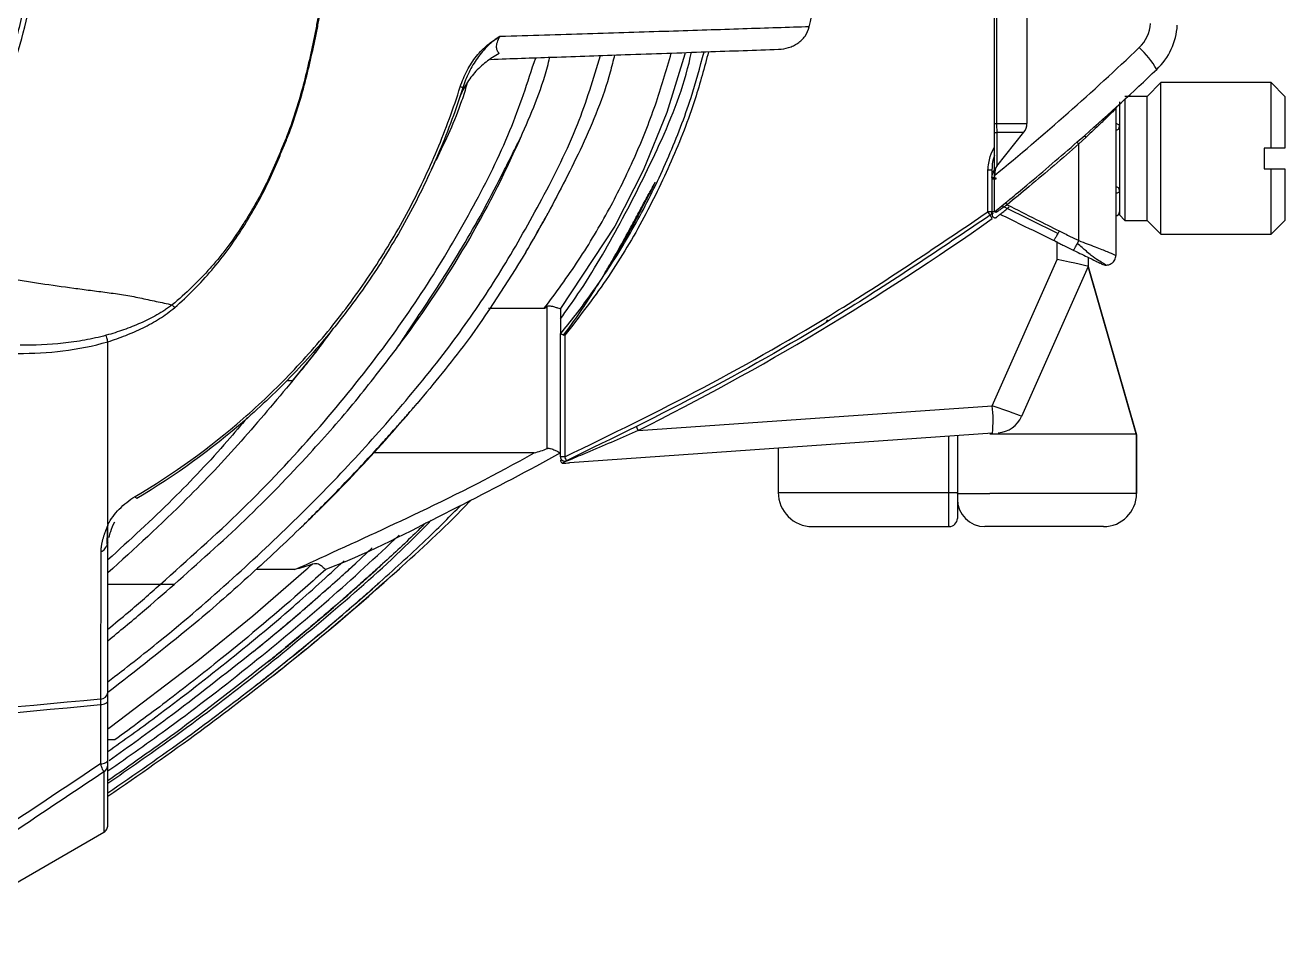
# Model space of a CAD drawing. Extents: x 9.3 to 87.2, y 1.1 to 68.8.
# Drawn here: x 62.47 to 67.041, y 23.251 to 26.535 of the extents above; entities that cross this region are included whole.
import ezdxf

# ---------------------------------------------------------------- set-up
doc = ezdxf.new("R2010")
doc.units = 0
doc.header["$MEASUREMENT"] = 0
doc.layers.add('OBJECT', color=7, linetype='CONTINUOUS')

msp = doc.modelspace()

# ---------------------------------------------------------------- linework, layer by layer
at = {"layer": 'OBJECT'}
for p, q in [((65.9877, 26.1781), (65.9877, 28.0512)), ((65.9952, 28.0512), (65.9952, 26.1781)), ((66.105, 28.0512), (66.105, 26.1781)), ((66.5907, 26.3268), (66.5407, 26.2768)), ((66.9907, 26.3268), (66.5907, 26.3268)), ((66.5907, 26.0518), (66.5907, 26.3268)), ((67.0407, 26.2768), (66.9907, 26.3268)), ((66.9907, 26.0893), (66.9907, 26.3268)), ((66.4407, 26.2568), (66.4407, 25.8468)), ((66.4713, 26.2768), (66.4607, 26.2768)), ((66.4607, 26.2669), (66.4607, 26.0518)), ((66.5407, 26.2768), (66.4713, 26.2768)), ((66.5407, 26.0518), (66.5407, 26.2768)), ((67.0407, 26.2768), (67.0407, 26.0893)), ((66.4277, 26.2323), (66.4277, 25.7001)), ((65.9877, 26.1781), (65.9952, 26.1781)), ((65.9877, 26.1439), (65.9877, 26.1781)), ((65.9877, 25.9861), (65.9877, 26.1439)), ((65.9952, 26.1781), (66.105, 26.1781)), ((65.9953, 26.1466), (65.9953, 26.0242)), ((65.9953, 26.0242), (66.0939, 26.1466)), ((65.9953, 26.1466), (66.0939, 26.1466)), ((66.2878, 26.1118), (66.3148, 26.1355)), ((66.3186, 26.128), (66.2933, 26.1043)), ((66.2933, 25.7538), (66.2933, 26.1043)), ((66.4607, 26.0518), (66.4607, 25.8268)), ((66.5407, 25.8268), (66.5407, 26.0518)), ((66.5907, 25.7768), (66.5907, 26.0518)), ((66.9907, 26.0893), (66.9657, 26.0893)), ((66.9657, 26.0893), (66.9657, 26.0143)), ((63.9442, 26.0118), (63.9555, 26.0348)), ((65.9777, 26.0089), (65.9777, 25.8581)), ((66.9657, 26.0143), (66.9907, 26.0143)), ((66.9907, 25.7768), (66.9907, 26.0143)), ((66.9907, 26.0143), (67.0407, 26.0143)), ((67.0407, 26.0143), (67.0407, 25.8268)), ((65.9917, 25.9772), (65.9777, 25.9772)), ((65.9877, 25.9901), (65.9877, 25.9861)), ((65.9919, 25.9816), (65.9917, 25.9772)), ((66.0138, 25.8799), (66.0278, 25.8914)), ((66.0218, 25.8759), (66.0206, 25.8751)), ((66.2168, 25.7791), (66.0218, 25.8759)), ((65.9886, 25.8581), (65.9777, 25.8581)), ((66.4407, 25.8468), (66.4607, 25.8268)), ((66.4607, 25.8268), (66.5407, 25.8268)), ((66.5407, 25.8268), (66.5907, 25.7768)), ((66.9907, 25.7768), (67.0407, 25.8268)), ((66.5907, 25.7768), (66.9907, 25.7768)), ((66.2151, 25.6854), (66.2151, 25.7477)), ((66.2883, 25.7438), (66.2933, 25.7538)), ((65.979, 25.1551), (66.2151, 25.6854)), ((66.2728, 25.7196), (66.2832, 25.7145)), ((66.3277, 25.6932), (66.3277, 25.6599)), ((66.3277, 25.6599), (66.0855, 25.1159)), ((66.3277, 25.6599), (66.5027, 25.0496)), ((66.5015, 25.0537), (66.3277, 25.6599)), ((66.3277, 25.6599), (66.3277, 25.6599)), ((64.3523, 25.5072), (64.1514, 25.5072)), ((64.3644, 24.9998), (64.3644, 25.5153)), ((64.4127, 25.5072), (64.4127, 25.4162)), ((65.3809, 25.4671), (65.3772, 25.4598)), ((64.4127, 25.4158), (64.4127, 25.4158)), ((62.7706, 25.3688), (62.7707, 25.3872)), ((63.421, 25.2468), (63.4419, 25.2468)), ((63.442, 25.2469), (63.442, 25.2469)), ((64.6944, 25.0653), (65.979, 25.1551)), ((65.9798, 25.0553), (64.4451, 24.948)), ((65.8527, 25.0465), (65.8527, 24.8408)), ((65.9706, 25.0537), (66.5015, 25.0537)), ((66.5027, 25.0496), (66.5027, 24.8368)), ((66.5027, 24.8368), (66.5027, 25.0454)), ((65.2027, 25.001), (65.2027, 24.8408)), ((65.8212, 24.8408), (65.8212, 25.0443)), ((64.3166, 24.9845), (63.7358, 24.9845)), ((64.4127, 24.9588), (64.4127, 24.9588)), ((65.2027, 24.8408), (65.8212, 24.8408)), ((65.8212, 24.8408), (65.8527, 24.8408)), ((65.8527, 24.8368), (65.8527, 24.8408)), ((65.8527, 24.8368), (65.9708, 24.8368)), ((66.5027, 24.8368), (65.9708, 24.8368)), ((65.3267, 24.7168), (65.8227, 24.7168)), ((66.3827, 24.7168), (65.9527, 24.7168)), ((66.3827, 24.7168), (66.3777, 24.7168)), ((63.7295, 24.64), (63.6695, 24.5835)), ((63.4478, 24.5617), (63.3085, 24.5617)), ((62.9602, 24.507), (62.7706, 24.507)), ((63.0104, 24.507), (63.0104, 24.507)), ((63.3036, 24.1382), (63.3095, 24.1428)), ((62.7706, 23.8716), (62.7706, 24.0871)), ((62.7556, 23.8283), (62.7556, 23.6083)), ((62.7706, 23.6343), (62.7706, 23.8535))]:
    msp.add_line(p, q, dxfattribs=at)
at = {"layer": 'OBJECT', "flags": 128}
for points in [[(64.8654, 26.4359), (64.8641, 26.4297), (64.7984, 26.219), (64.7128, 26.0086), (64.6095, 25.8063), (64.4127, 25.5072), (64.4127, 25.5072), (64.4127, 25.5072)], [(66.4407, 26.2451), (66.4404, 26.2479), (66.4403, 26.2483)], [(65.9877, 26.1439), (65.9878, 26.1444), (65.9882, 26.1448), (65.9889, 26.1452), (65.9898, 26.1456), (65.991, 26.146), (65.9923, 26.1462), (65.9938, 26.1465), (65.9953, 26.1466)], [(66.4407, 26.1685), (66.4404, 26.1702), (66.4395, 26.1719), (66.4382, 26.1735), (66.4364, 26.1748), (66.4341, 26.176), (66.4316, 26.1768), (66.4288, 26.1773), (66.4277, 26.1775)], [(64.2627, 26.1168), (64.2629, 26.1167), (64.263, 26.1166), (64.2631, 26.1166), (64.2632, 26.1166), (64.2633, 26.1165), (64.2633, 26.1165), (64.2633, 26.1165), (64.2634, 26.1165)], [(63.9555, 26.0348), (63.9555, 26.0348), (63.9555, 26.0348), (63.9554, 26.0348), (63.9553, 26.0348), (63.9553, 26.0349), (63.9552, 26.0349), (63.955, 26.035), (63.9549, 26.0351)], [(66.4277, 25.9261), (66.4288, 25.9262), (66.4316, 25.9267), (66.4341, 25.9276), (66.4364, 25.9287), (66.4382, 25.9301), (66.4395, 25.9316), (66.4404, 25.9333), (66.4407, 25.9351)], [(63.442, 25.2469), (63.5165, 25.3382), (63.5382, 25.3659)], [(63.834, 25.3866), (63.8343, 25.3864), (63.8345, 25.3862), (63.8347, 25.3861), (63.8349, 25.3859), (63.835, 25.3858), (63.8351, 25.3858), (63.8351, 25.3857), (63.8351, 25.3857)], [(62.7707, 24.7251), (62.7707, 24.7242), (62.7706, 24.7233)], [(62.7706, 23.9835), (62.7784, 23.9891), (63.0973, 24.2308), (63.2961, 24.3933), (63.4904, 24.5616), (63.4904, 24.5617), (63.4904, 24.5617)], [(63.3095, 24.1428), (63.3095, 24.1428), (63.3095, 24.1428), (63.3095, 24.1428), (63.3095, 24.1428), (63.3095, 24.1428), (63.3095, 24.1428), (63.3095, 24.1428), (63.3095, 24.1428)], [(62.7433, 24.0717), (62.7487, 24.0722), (62.7539, 24.0732), (62.7587, 24.0747), (62.7628, 24.0767), (62.7661, 24.0789), (62.7686, 24.0815), (62.7701, 24.0843), (62.7706, 24.0871)], [(62.7433, 24.0717), (62.7433, 24.0203), (62.7433, 23.8562)], [(62.7433, 23.8562), (62.7488, 23.8567), (62.7539, 23.8577), (62.7587, 23.8592), (62.7628, 23.8611), (62.7661, 23.8634), (62.7686, 23.866), (62.7701, 23.8687), (62.7706, 23.8716)], [(62.137, 23.2511), (62.6951, 23.5733), (62.7556, 23.6083)]]:
    msp.add_lwpolyline(points, dxfattribs=at)
at = {"layer": 'OBJECT'}
for centre, radius, start, end in [((66.4223, 26.5488), 0.131, 313.4638, 356.7167), ((66.4109, 26.5488), 0.24, 313.4638, 356.7167), ((59.6261, 33.7196), 10.0108, 309.45564, 313.46379), ((66.2892, 26.2092), 0.3311, 29.9744, 47.607), ((59.6147, 33.7196), 10.1198, 311.45851, 313.46379), ((66.4377, 26.2323), 0.01, 132.3422, 180), ((66.0548, 26.1781), 0.0502, 321.1802, 0.0163), ((66.4257, 26.1685), 0.015, 277.6623, 0), ((60.8137, 27.6471), 3.774, 323.1878, 336.0738), ((62.0157, 27.1138), 2.459, 336.0738, 336.3706), ((66.3151, 26.1262), 0.0309, 207.8389, 225.2118), ((66.3256, 26.1364), 0.0109, 184.6779, 230.1735), ((61.7537, 27.1138), 2.452, 333.893, 334.1852), ((65.9668, 25.3849), 0.6241, 89.0052, 90.3188), ((61.3597, 27.6327), 3.784, 328.1867, 333.8598), ((66.0446, 26.5552), 0.576, 263.3578, 264.7578), ((66.4257, 25.9351), 0.015, 0, 82.3377), ((59.6147, 33.7196), 10.1198, 309.03207, 309.22283), ((66.0117, 25.8699), 0.0102, 30.4002, 78.3882), ((66.0552, 25.9045), 0.0304, 205.6318, 223.3421), ((60.9527, 27.6998), 3.882, 329.1935, 331.6032), ((60.2107, 34.0198), 10.0143, 296.59788, 305.17002), ((65.8949, 25.8056), 0.0863, 27.8085, 37.5638), ((65.9668, 25.3086), 0.5496, 88.8706, 90.3602), ((65.9627, 25.8581), 0.015, 305.17, 0), ((66.035, 25.8774), 0.071, 206.3081, 218.0118), ((66.4257, 25.8585), 0.015, 277.6623, 0), ((59.4887, 28.6387), 5.429, 322.8725, 323.1878), ((59.4837, 28.8708), 5.7605, 313.71312, 319.94207), ((65.5753, 25.1021), 0.4071, 353.4071, 7.4814), ((65.9941, 25.1566), 0.1, 274, 336), ((64.7515, 25.0979), 0.0658, 196.9603, 209.7067), ((66.4727, 25.0454), 0.03, 0, 16), ((64.4244, 24.8505), 0.1194, 88.0263, 95.6485), ((64.4277, 24.9693), 0.015, 180, 294.9776), ((64.4277, 24.9588), 0.015, 180.0008, 228.0858), ((64.3777, 24.9419), 0.0579, 13.7079, 28.7143), ((65.3267, 24.8408), 0.124, 180, 270), ((65.9527, 24.8168), 0.1, 180, 270), ((66.3827, 24.8368), 0.12, 270, 0), ((66.3827, 24.8368), 0.12, 270, 0), ((65.8227, 24.7468), 0.03, 270, 0), ((58.3257, 30.4073), 7.904, 308.9864, 312.53939), ((58.1757, 30.6957), 8.285, 308.68176, 312.4485), ((58.0407, 30.9508), 8.619, 308.22317, 312.18343), ((63.801, 24.5394), 0.0369, 42.1283, 42.2803), ((59.5207, 29.3176), 6.415, 312.18343, 312.29001), ((58.0687, 30.8932), 8.546, 307.82472, 311.73105), ((62.7434, 24.1185), 0.0273, 270.798, 355.2226), ((62.7417, 23.8536), 0.0289, 298.8054, 359.655)]:
    msp.add_arc(centre, radius, start, end, dxfattribs=at)
for centre, major_axis, ratio, start_param, end_param in [((65.9977, 25.9896), (0.0011, 0.0366), 0.271482, 0.344085, 1.564158), ((66.2077, 25.6854), (0.12, -0.0255), 0.012635, 0.002686, 1.511421), ((65.9715, 25.155), (0.114, -0.0391), 0.020892, 6.281333, 7.79544), ((64.4457, 25.0483), (0.368, 0.0279), 0.270871, 4.622016, 4.690328)]:
    msp.add_ellipse(centre, major_axis=major_axis, ratio=ratio, start_param=start_param, end_param=end_param, dxfattribs=at)
for points, knots in [([(62.522, 27.0248), (62.5173, 26.9046), (62.5035, 26.7859), (62.4691, 26.61), (62.4553, 26.5518), (62.4312, 26.465), (62.4226, 26.4362), (62.4042, 26.3788), (62.3944, 26.3501), (62.3428, 26.2083), (62.2931, 26.0993), (62.1775, 25.8903), (62.1116, 25.7902), (62.037, 25.6948)], [0, 0, 0, 0, 0.25, 0.25, 0.375, 0.375, 0.4375, 0.4375, 0.5, 0.5, 0.75, 0.75, 1, 1, 1, 1]), ([(62.0543, 25.6813), (62.1252, 25.7732), (62.1885, 25.8691), (62.3004, 26.069), (62.349, 26.1729), (62.4106, 26.3348), (62.4293, 26.3899), (62.4623, 26.5006), (62.4767, 26.5564), (62.5136, 26.7251), (62.53, 26.8393), (62.5379, 26.9551)], [0, 0, 0, 0, 0.25, 0.25, 0.5, 0.5, 0.625, 0.625, 0.75, 0.75, 1, 1, 1, 1]), ([(63.5734, 26.8897), (63.5681, 26.8265), (63.5624, 26.7634), (63.5506, 26.6694), (63.5462, 26.6382), (63.5381, 26.5916), (63.5352, 26.5761), (63.5294, 26.5451), (63.5265, 26.5296), (63.5112, 26.4523), (63.4978, 26.3907), (63.4742, 26.2991), (63.4657, 26.2686), (63.447, 26.2081), (63.4369, 26.178), (63.4199, 26.1331), (63.4139, 26.1184), (63.4016, 26.089), (63.3955, 26.0743), (63.3769, 26.0303), (63.3642, 26.0011), (63.337, 25.9437), (63.3225, 25.9156), (63.2987, 25.8743), (63.2905, 25.8607), (63.274, 25.8336), (63.2656, 25.8201), (63.2397, 25.78), (63.2217, 25.7536), (63.1927, 25.7152), (63.1829, 25.7026), (63.1625, 25.6779), (63.1521, 25.6658), (63.0992, 25.6062), (63.0536, 25.5617), (63.0037, 25.5212)], [0, 0, 0, 0, 0.125, 0.125, 0.1875, 0.1875, 0.21875, 0.21875, 0.25, 0.25, 0.375, 0.375, 0.4375, 0.4375, 0.5, 0.5, 0.53125, 0.53125, 0.5625, 0.5625, 0.625, 0.625, 0.6875, 0.6875, 0.71875, 0.71875, 0.75, 0.75, 0.8125, 0.8125, 0.84375, 0.84375, 0.875, 0.875, 1, 1, 1, 1]), ([(63.0128, 25.5112), (63.0613, 25.553), (63.1059, 25.5986), (63.168, 25.6713), (63.188, 25.6963), (63.2259, 25.748), (63.2437, 25.7745), (63.2778, 25.8285), (63.2941, 25.856), (63.3257, 25.9115), (63.3403, 25.94), (63.3676, 25.998), (63.3803, 26.0274), (63.3989, 26.0717), (63.405, 26.0864), (63.4173, 26.116), (63.4233, 26.1309), (63.4404, 26.1758), (63.4507, 26.206), (63.4695, 26.2667), (63.4781, 26.2972), (63.5021, 26.3892), (63.5157, 26.4509), (63.5313, 26.5284), (63.5343, 26.5439), (63.5402, 26.575), (63.5432, 26.5905), (63.5514, 26.6373), (63.556, 26.6686), (63.5682, 26.7629), (63.5741, 26.8262), (63.5795, 26.8896)], [0, 0, 0, 0, 0.125, 0.125, 0.1875, 0.1875, 0.25, 0.25, 0.3125, 0.3125, 0.375, 0.375, 0.4375, 0.4375, 0.46875, 0.46875, 0.5, 0.5, 0.5625, 0.5625, 0.625, 0.625, 0.75, 0.75, 0.78125, 0.78125, 0.8125, 0.8125, 0.875, 0.875, 1, 1, 1, 1]), ([(65.3155, 26.5294), (65.2776, 26.5282), (65.2385, 26.5269), (65.158, 26.5242), (65.1166, 26.5229), (64.9891, 26.5187), (64.8995, 26.5158), (64.7583, 26.5113), (64.71, 26.5098), (64.6117, 26.5066), (64.5615, 26.5051), (64.4082, 26.5003), (64.3022, 26.497), (64.1925, 26.4938)], [0, 0, 0, 0, 0.125, 0.125, 0.25, 0.25, 0.5, 0.5, 0.625, 0.625, 0.75, 0.75, 1, 1, 1, 1]), ([(65.2041, 26.4477), (65.2166, 26.4482), (65.2287, 26.4502), (65.2462, 26.4558), (65.252, 26.4581), (65.2632, 26.4635), (65.2685, 26.4666), (65.2786, 26.4735), (65.2834, 26.4774), (65.2923, 26.486), (65.2964, 26.4907), (65.3073, 26.5058), (65.3127, 26.5172), (65.3155, 26.5294)], [0, 0, 0, 0, 0.25, 0.25, 0.375, 0.375, 0.5, 0.5, 0.625, 0.625, 0.75, 0.75, 1, 1, 1, 1]), ([(64.049, 26.3115), (64.0556, 26.3325), (64.064, 26.3523), (64.0788, 26.3802), (64.0842, 26.3892), (64.0956, 26.4066), (64.1017, 26.4148), (64.1205, 26.438), (64.1339, 26.4515), (64.1626, 26.4751), (64.1775, 26.485), (64.1925, 26.4938)], [0, 0, 0, 0, 0.25, 0.25, 0.375, 0.375, 0.5, 0.5, 0.75, 0.75, 1, 1, 1, 1]), ([(64.1925, 26.4938), (64.1775, 26.485), (64.1629, 26.4738), (64.1354, 26.4472), (64.1229, 26.4323), (64.1057, 26.408), (64.1002, 26.3995), (64.09, 26.3821), (64.0852, 26.3733), (64.0719, 26.3463), (64.0644, 26.3277), (64.0583, 26.3084)], [0, 0, 0, 0, 0.25, 0.25, 0.5, 0.5, 0.625, 0.625, 0.75, 0.75, 1, 1, 1, 1]), ([(64.1904, 26.4326), (64.188, 26.4351), (64.1858, 26.438), (64.1824, 26.4451), (64.1812, 26.4494), (64.1807, 26.4602), (64.1815, 26.4667), (64.1858, 26.4806), (64.189, 26.4874), (64.1925, 26.4938)], [0, 0, 0, 0, 0.25, 0.25, 0.5, 0.5, 0.75, 0.75, 1, 1, 1, 1]), ([(62.7706, 24.1542), (62.8342, 24.2034), (62.9893, 24.3235), (63.2191, 24.5222), (63.4549, 24.743), (63.6684, 24.9625), (63.8689, 25.1907), (64.0515, 25.4202), (64.2105, 25.6614), (64.3492, 25.9083), (64.4776, 26.1608), (64.5324, 26.3409), (64.5581, 26.4252)], [0, 0, 0, 0, 0.0821285, 0.2004023, 0.3102851, 0.4121531, 0.5131902, 0.6206654, 0.7115031, 0.8080168, 0.9101123, 1, 1, 1, 1]), ([(62.9602, 24.507), (63.0607, 24.5964), (63.2583, 24.7723), (63.5228, 25.0532), (63.7504, 25.3325), (63.9413, 25.6057), (64.0987, 25.8766), (64.2331, 26.1427), (64.2936, 26.328), (64.3226, 26.417)], [0, 0, 0, 0, 0.169854, 0.333884, 0.486535, 0.624553, 0.754213, 0.882009, 1, 1, 1, 1]), ([(64.1904, 26.4326), (64.1738, 26.4235), (64.1578, 26.4132), (64.1352, 26.3956), (64.1279, 26.3894), (64.1141, 26.3764), (64.1075, 26.3696), (64.0887, 26.3485), (64.0775, 26.3332), (64.0581, 26.3002), (64.0501, 26.2828), (64.044, 26.2646)], [0, 0, 0, 0, 0.25, 0.25, 0.375, 0.375, 0.5, 0.5, 0.75, 0.75, 1, 1, 1, 1]), ([(64.1584, 26.4112), (64.2339, 26.4139), (64.4049, 26.4198), (64.6681, 26.429), (64.9481, 26.4388), (65.1186, 26.4448), (65.2041, 26.4477)], [0, 0, 0, 0, 0.1877, 0.425336, 0.711664, 1, 1, 1, 1]), ([(64.2685, 26.1282), (64.3054, 26.2119), (64.3471, 26.3067), (64.371, 26.407), (64.3738, 26.4187)], [0, 0, 0, 0, 0.883052, 1, 1, 1, 1]), ([(64.3523, 25.5072), (64.3523, 25.5072), (64.3963, 25.5643), (64.4812, 25.6816), (64.5906, 25.8651), (64.683, 26.0535), (64.7591, 26.242), (64.7965, 26.371), (64.8148, 26.4341)], [0, 0, 0, 0, 0.000002, 0.207428, 0.416294, 0.613647, 0.810999, 1, 1, 1, 1]), ([(64.6088, 26.4269), (64.6036, 26.4061), (64.5755, 26.2928), (64.4965, 26.0992), (64.4099, 25.9343), (64.3676, 25.8536)], [0, 0, 0, 0, 0.103465, 0.561341, 1, 1, 1, 1]), ([(64.4127, 25.4158), (64.4309, 25.4383), (64.4953, 25.5181), (64.5968, 25.6626), (64.7106, 25.8551), (64.8079, 26.0587), (64.8839, 26.254), (64.9187, 26.3828), (64.9337, 26.4383)], [0, 0, 0, 0, 0.075127, 0.266356, 0.457585, 0.654359, 0.851133, 1, 1, 1, 1]), ([(64.4127, 25.4702), (64.4341, 25.5001), (64.5136, 25.6108), (64.6345, 25.8217), (64.7774, 26.1047), (64.8627, 26.3148), (64.8862, 26.4306), (64.8875, 26.4367)], [0, 0, 0, 0, 0.101963, 0.377726, 0.672309, 0.982798, 1, 1, 1, 1]), ([(64.9498, 26.4389), (64.9345, 26.3817), (64.8982, 26.2465), (64.8176, 26.0408), (64.7101, 25.8208), (64.5819, 25.6085), (64.4796, 25.4767), (64.4284, 25.4108)], [0, 0, 0, 0, 0.152754, 0.360956, 0.569159, 0.784579, 1, 1, 1, 1]), ([(62.8697, 24.8261), (63.0089, 24.9083), (63.1394, 25.0024), (63.3219, 25.1612), (63.3805, 25.2171), (63.4649, 25.3055), (63.4924, 25.3355), (63.5456, 25.3967), (63.5715, 25.4278), (63.6466, 25.5225), (63.6937, 25.5877), (63.7598, 25.6886), (63.7811, 25.7228), (63.8221, 25.7921), (63.8616, 25.8624), (63.898, 25.9348), (63.9328, 26.0083), (63.9494, 26.0455), (63.9966, 26.1579), (64.0245, 26.2341), (64.049, 26.3115)], [0, 0, 0, 0, 0.25, 0.25, 0.375, 0.375, 0.4375, 0.4375, 0.5, 0.5, 0.625, 0.625, 0.6875, 0.6875, 0.75, 0.8125, 0.8125, 0.875, 0.875, 1, 1, 1, 1]), ([(64.0583, 26.3084), (64.0337, 26.2306), (64.0055, 26.1541), (63.958, 26.0413), (63.9413, 26.004), (63.9062, 25.9303), (63.8695, 25.8576), (63.8297, 25.7871), (63.7885, 25.7175), (63.7671, 25.6833), (63.7007, 25.5822), (63.6534, 25.5168), (63.5779, 25.4218), (63.552, 25.3907), (63.4986, 25.3294), (63.4711, 25.2993), (63.3865, 25.2108), (63.3278, 25.1548), (63.1454, 24.9958), (63.015, 24.9014), (62.8759, 24.8188)], [0, 0, 0, 0, 0.125, 0.125, 0.1875, 0.1875, 0.25, 0.3125, 0.3125, 0.375, 0.375, 0.5, 0.5, 0.5625, 0.5625, 0.625, 0.625, 0.75, 0.75, 1, 1, 1, 1]), ([(64.0732, 26.3217), (64.067, 26.3013), (64.0383, 26.2062), (63.995, 26.1164), (63.961, 26.046)], [0, 0, 0, 0, 0.214782, 1, 1, 1, 1]), ([(64.0583, 26.3084), (64.0583, 26.3084), (64.0575, 26.3087), (64.0543, 26.3098), (64.0518, 26.3106), (64.049, 26.3115)], [0, 0, 0, 0, 0.5, 0.5, 1, 1, 1, 1]), ([(66.4277, 26.2323), (66.4266, 26.2313), (66.4244, 26.2292), (66.4067, 26.212), (66.375, 26.1814), (66.3421, 26.1501), (66.3213, 26.1305), (66.3186, 26.128)], [0, 0, 0, 0, 0.179699, 0.358573, 0.609262, 0.950241, 1, 1, 1, 1]), ([(65.9952, 26.1781), (65.9952, 26.1714), (65.9952, 26.1607), (65.9953, 26.1504), (65.9953, 26.1466)], [0, 0, 0, 0, 0.630963, 1, 1, 1, 1]), ([(63.834, 25.3866), (63.8438, 25.4012), (63.893, 25.4741), (63.9965, 25.6289), (64.108, 25.8144), (64.1866, 25.9649), (64.2304, 26.0523), (64.252, 26.0953), (64.2627, 26.1168)], [0, 0, 0, 0, 0.06279, 0.313757, 0.655623, 0.827324, 0.914017, 1, 1, 1, 1]), ([(64.2627, 26.1168), (64.2635, 26.1183), (64.2651, 26.1215), (64.267, 26.1251), (64.2681, 26.1272), (64.2684, 26.1279), (64.2685, 26.1281), (64.2685, 26.1282)], [0, 0, 0, 0, 0.3497868, 0.7174089, 0.858887, 0.9664999, 1, 1, 1, 1]), ([(66.0278, 25.8914), (66.0329, 25.8956), (66.0586, 25.9167), (66.1461, 25.9891), (66.227, 26.0592), (66.2878, 26.1118)], [0, 0, 0, 0, 0.0584867, 0.2924365, 1, 1, 1, 1]), ([(66.2933, 26.1043), (66.2336, 26.0525), (66.1476, 25.978), (66.0598, 25.9057), (66.0331, 25.8837)], [0, 0, 0, 0, 0.6953608, 1, 1, 1, 1]), ([(65.9634, 26.009), (65.9651, 26.0261), (65.9681, 26.056), (65.9818, 26.0825), (65.9877, 26.0939)], [0, 0, 0, 0, 0.573065, 1, 1, 1, 1]), ([(65.9877, 26.0625), (65.9866, 26.06), (65.9795, 26.0431), (65.9785, 26.0247), (65.9777, 26.0089)], [0, 0, 0, 0, 0.147993, 1, 1, 1, 1]), ([(67.0407, 26.0893), (67.0404, 26.0893), (67.0238, 26.0893), (67.0071, 26.0893), (66.9907, 26.0893)], [0, 0, 0, 0, 0.013757, 1, 1, 1, 1]), ([(63.9549, 26.0351), (63.9556, 26.0364), (63.9572, 26.0392), (63.959, 26.0424), (63.9602, 26.0446), (63.9607, 26.0456), (63.961, 26.046), (63.961, 26.046), (63.961, 26.046)], [0, 0, 0, 0, 0.310389, 0.628913, 0.761248, 0.894698, 0.970341, 1, 1, 1, 1]), ([(65.9634, 25.8582), (65.9634, 25.8682), (65.9634, 25.9185), (65.9634, 25.9688), (65.9634, 26.009)], [0, 0, 0, 0, 0.1989441, 1, 1, 1, 1]), ([(65.9779, 25.9831), (65.9781, 25.9845), (65.9789, 25.991), (65.9812, 26.0004), (65.9859, 26.0067), (65.9877, 26.0089)], [0, 0, 0, 0, 0.151569, 0.690211, 1, 1, 1, 1]), ([(64.5752, 25.638), (64.5752, 25.638), (64.5752, 25.638), (64.5754, 25.6384), (64.5763, 25.6398), (64.5802, 25.6465), (64.5962, 25.674), (64.6266, 25.7273), (64.6631, 25.7934), (64.694, 25.8504), (64.7147, 25.8887), (64.7286, 25.9144), (64.738, 25.9316), (64.7444, 25.9432), (64.7486, 25.951), (64.7515, 25.9563), (64.7534, 25.9598), (64.7549, 25.9624), (64.7558, 25.9642), (64.7564, 25.9652), (64.7566, 25.9655), (64.7566, 25.9656), (64.7566, 25.9656)], [0, 0, 0, 0, 0.001182, 0.002726, 0.005595, 0.017957, 0.066758, 0.261139, 0.502011, 0.663717, 0.772413, 0.845604, 0.894995, 0.928416, 0.951116, 0.966611, 0.977268, 0.98468, 0.992579, 0.995737, 0.998394, 1, 1, 1, 1]), ([(65.9877, 25.8586), (65.9877, 25.8597), (65.9877, 25.8617), (65.9877, 25.8776), (65.9877, 25.9037), (65.9877, 25.9411), (65.9877, 25.9712), (65.9877, 25.9861)], [0, 0, 0, 0, 0.164475, 0.328634, 0.500073, 0.752161, 1, 1, 1, 1]), ([(65.9826, 25.8546), (65.9826, 25.8546), (65.9826, 25.8546), (65.9826, 25.8546), (65.9826, 25.8545), (65.9826, 25.8545), (65.9824, 25.8544), (65.9821, 25.8541), (65.9812, 25.8532), (65.9801, 25.8517), (65.9791, 25.8492), (65.9788, 25.846), (65.9796, 25.8426), (65.9817, 25.8396), (65.9844, 25.8377), (65.9872, 25.8369), (65.9896, 25.8368), (65.9916, 25.8371), (65.9931, 25.8377), (65.9941, 25.8382), (65.9947, 25.8387), (65.9951, 25.8389), (65.9952, 25.839), (65.9952, 25.839), (65.9952, 25.839), (65.9952, 25.839), (65.9952, 25.839), (65.9953, 25.8391), (65.9953, 25.8391), (65.997, 25.8405), (66.0051, 25.8471), (66.0173, 25.8569), (66.0297, 25.8671), (66.0376, 25.8736), (66.0405, 25.8759)], [0, 0, 0, 0, 0.000153, 0.000594, 0.000912, 0.001281, 0.002308, 0.00632, 0.011828, 0.032216, 0.053268, 0.080838, 0.109704, 0.14, 0.169326, 0.192722, 0.212405, 0.22893, 0.242279, 0.252243, 0.258654, 0.261782, 0.262259, 0.262534, 0.262802, 0.263214, 0.264086, 0.26689, 0.286052, 0.434939, 0.592268, 0.742731, 0.906784, 1, 1, 1, 1]), ([(66.0206, 25.8751), (66.0194, 25.8743), (66.0137, 25.8703), (66.0044, 25.864), (65.9963, 25.8582), (65.9935, 25.8562), (65.9934, 25.8558), (65.9934, 25.8558), (65.9934, 25.8558)], [0, 0, 0, 0, 0.077344, 0.398151, 0.676569, 0.913427, 0.999957, 1, 1, 1, 1]), ([(66.0331, 25.8837), (66.0331, 25.8837), (66.0294, 25.8809), (66.0256, 25.8784), (66.0218, 25.8759)], [0, 0, 0, 0, 0.000161, 1, 1, 1, 1]), ([(66.0331, 25.8837), (66.0684, 25.8661), (66.1313, 25.8346), (66.1942, 25.803), (66.2218, 25.7891)], [0, 0, 0, 0, 0.5599949, 1, 1, 1, 1]), ([(64.2869, 25.7116), (64.2869, 25.7116), (64.2869, 25.7117), (64.287, 25.7118), (64.2874, 25.7125), (64.2894, 25.7159), (64.2973, 25.7295), (64.3112, 25.7538), (64.3277, 25.7827), (64.3409, 25.8062), (64.3498, 25.8219), (64.3557, 25.8325), (64.3597, 25.8396), (64.3624, 25.8443), (64.3642, 25.8475), (64.3654, 25.8497), (64.3662, 25.8511), (64.3668, 25.8522), (64.3672, 25.8529), (64.3674, 25.8533), (64.3675, 25.8535), (64.3676, 25.8536), (64.3676, 25.8536)], [0, 0, 0, 0, 0.001356, 0.003124, 0.006403, 0.020434, 0.07584, 0.296521, 0.526308, 0.680607, 0.784301, 0.854058, 0.901049, 0.932764, 0.954227, 0.968808, 0.978774, 0.985651, 0.992508, 0.995405, 0.998332, 1, 1, 1, 1]), ([(64.4285, 24.9698), (64.5972, 25.0518), (64.9352, 25.2162), (65.4493, 25.5107), (65.7844, 25.7372), (65.9634, 25.8582)], [0, 0, 0, 0, 0.317095, 0.63522, 1, 1, 1, 1]), ([(65.9713, 25.8459), (65.792, 25.7246), (65.4569, 25.498), (64.942, 25.2029), (64.6035, 25.0382), (64.434, 24.9557)], [0, 0, 0, 0, 0.364774, 0.681872, 1, 1, 1, 1]), ([(65.9934, 25.8558), (65.9934, 25.8559), (65.992, 25.8565), (65.9889, 25.858), (65.9881, 25.8584), (65.9877, 25.8586)], [0, 0, 0, 0, 0.010446, 0.428937, 1, 1, 1, 1]), ([(66.201, 25.7546), (66.1622, 25.7735), (66.0977, 25.805), (66.0332, 25.8364), (66.0075, 25.849)], [0, 0, 0, 0, 0.6008145, 1, 1, 1, 1]), ([(66.2168, 25.7791), (66.2147, 25.7751), (66.2104, 25.767), (66.2055, 25.7591), (66.2023, 25.7549), (66.2014, 25.7547), (66.201, 25.7546)], [0, 0, 0, 0, 0.283516, 0.574452, 0.795348, 1, 1, 1, 1]), ([(66.2218, 25.7891), (66.2209, 25.7872), (66.2193, 25.7839), (66.2176, 25.7806), (66.2168, 25.7791)], [0, 0, 0, 0, 0.5475, 1, 1, 1, 1]), ([(66.2218, 25.7891), (66.2352, 25.7825), (66.259, 25.7707), (66.2829, 25.7589), (66.2933, 25.7538)], [0, 0, 0, 0, 0.56, 1, 1, 1, 1]), ([(66.2172, 25.7467), (66.2141, 25.7482), (66.2088, 25.7508), (66.2034, 25.7534), (66.201, 25.7546)], [0, 0, 0, 0, 0.5600133, 1, 1, 1, 1]), ([(66.2172, 25.7467), (66.2182, 25.7462), (66.2204, 25.7451), (66.2277, 25.7416), (66.2437, 25.7338), (66.26, 25.7258), (66.2714, 25.7203), (66.2728, 25.7196)], [0, 0, 0, 0, 0.05535, 0.121955, 0.388389, 0.921242, 1, 1, 1, 1]), ([(66.2728, 25.7196), (66.2735, 25.7199), (66.2745, 25.7205), (66.2773, 25.7244), (66.2801, 25.7289), (66.2833, 25.7344), (66.2862, 25.7396), (66.2878, 25.7428), (66.2883, 25.7438)], [0, 0, 0, 0, 0.274217, 0.436286, 0.60202, 0.767752, 0.929826, 1, 1, 1, 1]), ([(66.3928, 25.6651), (66.3921, 25.6655), (66.391, 25.6663), (66.3809, 25.672), (66.3645, 25.6818), (66.3417, 25.6966), (66.3174, 25.7182), (66.2995, 25.734), (66.2883, 25.7438)], [0, 0, 0, 0, 0.158933, 0.26447, 0.448165, 0.655922, 0.786665, 1, 1, 1, 1]), ([(66.2933, 25.7538), (66.3139, 25.7461), (66.3532, 25.7316), (66.397, 25.714), (66.4231, 25.7023), (66.4262, 25.7008), (66.4277, 25.7001)], [0, 0, 0, 0, 0.2936205, 0.5601869, 0.7924968, 1, 1, 1, 1]), ([(64.2869, 25.7116), (64.2174, 25.6006), (64.0977, 25.4093), (63.9533, 25.2361), (63.8927, 25.1635)], [0, 0, 0, 0, 0.580628, 1, 1, 1, 1]), ([(66.2832, 25.7145), (66.2834, 25.7145), (66.2928, 25.7099), (66.3116, 25.7009), (66.3372, 25.6887), (66.3583, 25.6781), (66.3654, 25.6745), (66.369, 25.6726)], [0, 0, 0, 0, 0.004529, 0.249081, 0.499181, 0.749351, 1, 1, 1, 1]), ([(66.3927, 25.6651), (66.3929, 25.6651), (66.3962, 25.6651), (66.4027, 25.6661), (66.4114, 25.67), (66.4188, 25.6762), (66.4241, 25.6838), (66.4271, 25.6919), (66.4275, 25.6974), (66.4277, 25.7001)], [0, 0, 0, 0, 0.011386, 0.180272, 0.355532, 0.530779, 0.699668, 0.857108, 1, 1, 1, 1]), ([(62.0543, 25.6813), (62.0935, 25.6738), (62.1333, 25.6682), (62.1924, 25.6581), (62.2119, 25.6543), (62.2511, 25.6469), (62.2707, 25.6433), (62.3295, 25.6324), (62.3688, 25.6253), (62.4278, 25.6149), (62.4475, 25.6115), (62.487, 25.6049), (62.5465, 25.5955), (62.6264, 25.5843), (62.6867, 25.5764), (62.727, 25.5711), (62.7472, 25.5686), (62.7875, 25.5633), (62.8076, 25.5605), (62.8475, 25.5542), (62.8672, 25.5504), (62.9062, 25.5422), (62.9257, 25.5378), (62.9647, 25.5294), (62.9842, 25.5253), (63.0037, 25.5212)], [0, 0, 0, 0, 0.125, 0.125, 0.1875, 0.1875, 0.25, 0.25, 0.375, 0.375, 0.4375, 0.4375, 0.5, 0.625, 0.6875, 0.6875, 0.75, 0.75, 0.8125, 0.8125, 0.875, 0.875, 0.9375, 0.9375, 1, 1, 1, 1]), ([(66.3773, 25.6686), (66.3762, 25.6691), (66.3749, 25.6698), (66.3697, 25.6723), (66.369, 25.6726)], [0, 0, 0, 0, 0.86234, 1, 1, 1, 1]), ([(66.3773, 25.6686), (66.3797, 25.6676), (66.3847, 25.6655), (66.39, 25.6652), (66.3927, 25.6651)], [0, 0, 0, 0, 0.49439, 1, 1, 1, 1]), ([(64.5752, 25.638), (64.5405, 25.5823), (64.4919, 25.5045), (64.4373, 25.4307), (64.4217, 25.4097)], [0, 0, 0, 0, 0.714045, 1, 1, 1, 1]), ([(63.0037, 25.5212), (63.0016, 25.5195), (62.9993, 25.5178), (62.9949, 25.5144), (62.9926, 25.5128), (62.9858, 25.5079), (62.9813, 25.5047), (62.9674, 25.4956), (62.958, 25.4898), (62.9292, 25.4735), (62.9095, 25.4638), (62.8691, 25.4459), (62.8484, 25.4378), (62.8069, 25.4231), (62.7859, 25.4166), (62.7648, 25.4106)], [0, 0, 0, 0, 0.03125, 0.03125, 0.0625, 0.0625, 0.125, 0.125, 0.25, 0.25, 0.5, 0.5, 0.75, 0.75, 1, 1, 1, 1]), ([(62.7707, 25.3872), (62.7925, 25.3941), (62.814, 25.4018), (62.8565, 25.4185), (62.8775, 25.4277), (62.9184, 25.4478), (62.9383, 25.4588), (62.9767, 25.483), (62.9953, 25.4962), (63.0128, 25.5112)], [0, 0, 0, 0, 0.25, 0.25, 0.5, 0.5, 0.75, 0.75, 1, 1, 1, 1]), ([(64.3644, 25.5153), (64.3626, 25.5137), (64.3598, 25.5112), (64.3561, 25.5087), (64.3539, 25.5074), (64.3527, 25.5072), (64.3523, 25.5072)], [0, 0, 0, 0, 0.489994, 0.764317, 0.916248, 1, 1, 1, 1]), ([(64.3644, 25.5153), (64.3654, 25.5159), (64.3673, 25.5173), (64.3712, 25.5178), (64.3794, 25.5169), (64.3909, 25.5135), (64.4029, 25.51), (64.411, 25.5075), (64.4121, 25.5073), (64.4127, 25.5072)], [0, 0, 0, 0, 0.044777, 0.090385, 0.147987, 0.371181, 0.583864, 0.791847, 1, 1, 1, 1]), ([(62.7648, 25.4106), (62.7388, 25.4035), (62.7127, 25.3977), (62.6606, 25.3883), (62.6345, 25.3846), (62.5563, 25.376), (62.5041, 25.3738), (62.4519, 25.3745)], [0, 0, 0, 0, 0.25, 0.25, 0.5, 0.5, 1, 1, 1, 1]), ([(62.7706, 25.3873), (62.7692, 25.3924), (62.768, 25.3969), (62.766, 25.4049), (62.7653, 25.4081), (62.7648, 25.4106)], [0, 0, 0, 0, 0.5, 0.5, 1, 1, 1, 1]), ([(63.442, 25.2469), (63.442, 25.247), (63.4421, 25.2471), (63.4424, 25.2473), (63.4427, 25.2478), (63.4439, 25.2492), (63.4466, 25.2525), (63.4526, 25.2595), (63.4644, 25.2737), (63.4891, 25.3039), (63.5331, 25.3582), (63.5676, 25.4065), (63.5886, 25.4359)], [0, 0, 0, 0, 0.0010313, 0.0020634, 0.0041269, 0.0082543, 0.0247639, 0.0577821, 0.1238193, 0.2558952, 0.546721, 1, 1, 1, 1]), ([(64.4127, 25.4158), (64.4129, 25.4158), (64.4133, 25.4158), (64.4157, 25.4151), (64.4193, 25.4139), (64.4237, 25.4125), (64.4269, 25.4114), (64.4284, 25.4108), (64.4284, 25.4108)], [0, 0, 0, 0, 0.195976, 0.391807, 0.59221, 0.803669, 0.992146, 1, 1, 1, 1]), ([(64.4127, 24.9693), (64.4127, 25.0396), (64.4127, 25.1884), (64.4127, 25.3373), (64.4127, 25.4158)], [0, 0, 0, 0, 0.4725822, 1, 1, 1, 1]), ([(64.4284, 25.4108), (64.4285, 25.3341), (64.4285, 25.1871), (64.4285, 25.0401), (64.4285, 24.9698)], [0, 0, 0, 0, 0.5216592, 1, 1, 1, 1]), ([(62.4432, 25.3449), (62.4982, 25.3446), (62.553, 25.3475), (62.6622, 25.3608), (62.7166, 25.3711), (62.7706, 25.3873)], [0, 0, 0, 0, 0.5, 0.5, 1, 1, 1, 1]), ([(63.8172, 25.3618), (63.8172, 25.3619), (63.8173, 25.3621), (63.8181, 25.3632), (63.8215, 25.3681), (63.8271, 25.3763), (63.832, 25.3835), (63.834, 25.3866)], [0, 0, 0, 0, 0.032723, 0.076597, 0.191829, 0.659607, 1, 1, 1, 1]), ([(63.0106, 24.5072), (63.0972, 24.5837), (63.2682, 24.7349), (63.4857, 24.9599), (63.6689, 25.1679), (63.7687, 25.2985), (63.8172, 25.3618)], [0, 0, 0, 0, 0.2943602, 0.581245, 0.7968207, 1, 1, 1, 1]), ([(63.4419, 25.2468), (63.38, 25.173), (63.2562, 25.0254), (63.035, 24.7896), (62.8672, 24.6369), (62.7706, 24.549)], [0, 0, 0, 0, 0.2980689, 0.5959884, 1, 1, 1, 1]), ([(63.442, 25.2469), (63.442, 25.2469), (63.4419, 25.2468), (63.4419, 25.2468), (63.4419, 25.2468)], [0, 0, 0, 0, 0.559654, 1, 1, 1, 1]), ([(63.4645, 24.707), (63.4645, 24.707), (63.4645, 24.707), (63.4647, 24.7073), (63.4655, 24.708), (63.4688, 24.7113), (63.4826, 24.7249), (63.5382, 24.7802), (63.636, 24.8793), (63.7355, 24.9858), (63.8026, 25.0606), (63.8326, 25.0946), (63.8526, 25.1174), (63.866, 25.1327), (63.8749, 25.143), (63.8809, 25.1499), (63.8849, 25.1545), (63.8876, 25.1576), (63.8894, 25.1597), (63.8906, 25.1611), (63.8914, 25.162), (63.892, 25.1627), (63.8924, 25.1631), (63.8926, 25.1634), (63.8927, 25.1635), (63.8927, 25.1635), (63.8927, 25.1635)], [0, 0, 0, 0, 0.000522, 0.001189, 0.002443, 0.006958, 0.024865, 0.096172, 0.38105, 0.68937, 0.791599, 0.860055, 0.905918, 0.936664, 0.957292, 0.971146, 0.980464, 0.986744, 0.99099, 0.993874, 0.995846, 0.997211, 0.998641, 0.999215, 0.999698, 1, 1, 1, 1]), ([(63.277, 25.1126), (63.2527, 25.0839), (63.1662, 24.9816), (63.0003, 24.806), (62.8499, 24.6685), (62.7706, 24.5961)], [0, 0, 0, 0, 0.155856, 0.555246, 1, 1, 1, 1]), ([(64.6944, 25.0653), (64.6653, 25.0525), (64.6068, 25.0267), (64.5261, 24.9922), (64.4639, 24.9661), (64.4371, 24.955), (64.4289, 24.9516)], [0, 0, 0, 0, 0.318194, 0.64127, 0.891637, 1, 1, 1, 1]), ([(64.3166, 24.9845), (64.325, 24.9865), (64.3414, 24.9902), (64.3569, 24.9967), (64.3644, 24.9998)], [0, 0, 0, 0, 0.513569, 1, 1, 1, 1]), ([(64.3644, 24.9998), (64.3649, 25), (64.3669, 25.0007), (64.3712, 25.0012), (64.3807, 24.9993), (64.3921, 24.9941), (64.4032, 24.9887), (64.4107, 24.985), (64.412, 24.9847), (64.4126, 24.9845)], [0, 0, 0, 0, 0.018501, 0.08385, 0.166639, 0.400482, 0.607585, 0.803577, 1, 1, 1, 1]), ([(63.4478, 24.5617), (63.4478, 24.5617), (63.4787, 24.574), (63.6302, 24.6439), (63.9235, 24.7769), (64.1816, 24.9074), (64.3166, 24.9845), (64.3166, 24.9845)], [0, 0, 0, 0, 0.000002, 0.103462, 0.517378, 0.999998, 1, 1, 1, 1]), ([(64.4126, 24.9845), (64.3835, 24.9683), (64.2377, 24.8875), (63.9548, 24.7452), (63.7021, 24.6144), (63.5614, 24.5617), (63.5614, 24.5617)], [0, 0, 0, 0, 0.105146, 0.525953, 0.999997, 1, 1, 1, 1]), ([(64.4177, 24.9477), (64.4181, 24.9474), (64.4192, 24.9464), (64.4197, 24.9465), (64.42, 24.9465)], [0, 0, 0, 0, 0.402461, 1, 1, 1, 1]), ([(64.4289, 24.9516), (64.4289, 24.9516), (64.4258, 24.9496), (64.422, 24.9475), (64.4204, 24.9467), (64.42, 24.9465)], [0, 0, 0, 0, 0.01108, 0.760625, 1, 1, 1, 1]), ([(62.7707, 24.7251), (62.7761, 24.7346), (62.7822, 24.7441), (62.796, 24.7626), (62.8035, 24.7715), (62.8201, 24.7888), (62.8292, 24.7971), (62.8485, 24.8125), (62.8587, 24.8196), (62.8697, 24.8261)], [0, 0, 0, 0, 0.25, 0.25, 0.5, 0.5, 0.75, 0.75, 1, 1, 1, 1]), ([(62.8759, 24.8188), (62.8756, 24.8186), (62.875, 24.8192), (62.8728, 24.8217), (62.8714, 24.8237), (62.8697, 24.8261)], [0, 0, 0, 0, 0.5, 0.5, 1, 1, 1, 1]), ([(65.8227, 24.7168), (65.8225, 24.7174), (65.8222, 24.7189), (65.8218, 24.7338), (65.8215, 24.7619), (65.8213, 24.799), (65.8212, 24.8268), (65.8212, 24.8408)], [0, 0, 0, 0, 0.142128, 0.356771, 0.571216, 0.785596, 1, 1, 1, 1]), ([(65.8527, 24.8408), (65.8527, 24.8302), (65.8527, 24.8091), (65.8527, 24.7809), (65.8527, 24.7597), (65.8527, 24.7484), (65.8527, 24.7472), (65.8527, 24.7468)], [0, 0, 0, 0, 0.2143457, 0.4286869, 0.643131, 0.8578199, 1, 1, 1, 1]), ([(63.7572, 24.5155), (63.8165, 24.5689), (63.9171, 24.6595), (64.0127, 24.7553), (64.052, 24.7946)], [0, 0, 0, 0, 0.5897724, 1, 1, 1, 1]), ([(63.8372, 24.5721), (63.9207, 24.6483), (64.0068, 24.7267), (64.0866, 24.8113), (64.0889, 24.8137)], [0, 0, 0, 0, 0.97065, 1, 1, 1, 1]), ([(62.7706, 23.7863), (62.8468, 23.8391), (63.0267, 23.9637), (63.297, 24.169), (63.5804, 24.4027), (63.7964, 24.5903), (63.9125, 24.7081), (63.9437, 24.7398)], [0, 0, 0, 0, 0.18361, 0.43376, 0.672191, 0.911906, 1, 1, 1, 1]), ([(62.7757, 24.6774), (62.7772, 24.6847), (62.7808, 24.7033), (62.7898, 24.7223), (62.7953, 24.7338)], [0, 0, 0, 0, 0.397835, 1, 1, 1, 1]), ([(63.9238, 24.7305), (63.9134, 24.72), (63.8628, 24.6691), (63.8097, 24.6208), (63.7674, 24.5823)], [0, 0, 0, 0, 0.205127, 1, 1, 1, 1]), ([(62.7706, 24.7233), (62.7705, 24.7229), (62.7701, 24.7219), (62.7695, 24.7205), (62.7689, 24.7191), (62.7683, 24.7176), (62.7677, 24.7162), (62.7672, 24.7148), (62.7666, 24.7134), (62.766, 24.7119), (62.7655, 24.7105), (62.7649, 24.7091), (62.7643, 24.7077), (62.7638, 24.7062), (62.7632, 24.7048), (62.7627, 24.7034), (62.7621, 24.702), (62.7612, 24.6995), (62.7598, 24.6959), (62.7581, 24.6912), (62.7565, 24.6866), (62.755, 24.682), (62.7535, 24.6773), (62.7521, 24.6727), (62.7508, 24.6681), (62.7497, 24.6634), (62.7486, 24.6588), (62.7476, 24.6542), (62.7468, 24.6496), (62.7461, 24.645), (62.7455, 24.6404), (62.7451, 24.6359), (62.7449, 24.6313), (62.7448, 24.6283), (62.7448, 24.6268)], [0, 0, 0, 0, 0.014682, 0.029363, 0.044045, 0.058727, 0.073408, 0.08809, 0.102772, 0.117454, 0.132135, 0.146817, 0.161499, 0.17618, 0.190862, 0.205544, 0.220225, 0.234907, 0.282725, 0.330544, 0.378362, 0.42618, 0.473999, 0.521817, 0.569635, 0.617454, 0.665272, 0.71309, 0.760908, 0.808727, 0.856545, 0.904363, 0.952182, 1, 1, 1, 1]), ([(62.7684, 24.6533), (62.7683, 24.6543), (62.7683, 24.6563), (62.7683, 24.6593), (62.7683, 24.6624), (62.7683, 24.6654), (62.7683, 24.6685), (62.7683, 24.6716), (62.7684, 24.6747), (62.7685, 24.6778), (62.7686, 24.681), (62.7687, 24.6843), (62.7688, 24.6875), (62.769, 24.6909), (62.7691, 24.6943), (62.7693, 24.6977), (62.7695, 24.7013), (62.7696, 24.704), (62.7697, 24.706), (62.7698, 24.7071), (62.7698, 24.7082), (62.7699, 24.7094), (62.77, 24.7105), (62.77, 24.7117), (62.7701, 24.7128), (62.7701, 24.714), (62.7702, 24.7151), (62.7703, 24.7163), (62.7703, 24.7175), (62.7704, 24.7187), (62.7705, 24.7198), (62.7705, 24.721), (62.7706, 24.7222), (62.7706, 24.723), (62.7706, 24.7233)], [0, 0, 0, 0, 0.047818, 0.095637, 0.143455, 0.191273, 0.239092, 0.28691, 0.334728, 0.382546, 0.430365, 0.478183, 0.526001, 0.57382, 0.621638, 0.669456, 0.717275, 0.765093, 0.779775, 0.794456, 0.809138, 0.82382, 0.838501, 0.853183, 0.867865, 0.882546, 0.897228, 0.91191, 0.926592, 0.941273, 0.955955, 0.970637, 0.985318, 1, 1, 1, 1]), ([(63.4645, 24.707), (63.4027, 24.6487), (63.2755, 24.5285), (63.0457, 24.329), (62.8725, 24.1944), (62.7705, 24.1151)], [0, 0, 0, 0, 0.27915, 0.575117, 1, 1, 1, 1]), ([(62.7706, 24.6595), (62.7706, 24.6628), (62.7706, 24.6692), (62.7706, 24.6788), (62.7707, 24.689), (62.7706, 24.6999), (62.7706, 24.7115), (62.7706, 24.7195), (62.7706, 24.7233)], [0, 0, 0, 0, 0.179941, 0.346709, 0.4995, 0.68442, 0.851154, 1, 1, 1, 1]), ([(62.7706, 23.8307), (62.8457, 23.8834), (63.0238, 24.0084), (63.2911, 24.2155), (63.57, 24.4463), (63.743, 24.6071), (63.8277, 24.6857)], [0, 0, 0, 0, 0.202293, 0.479463, 0.745305, 1, 1, 1, 1]), ([(62.7448, 24.6268), (62.7479, 24.6274), (62.7533, 24.6299), (62.7577, 24.6339), (62.7595, 24.636)], [0, 0, 0, 0, 0.2121658, 0.4015985, 0.4015985, 0.4015985, 0.4015985]), ([(62.7684, 24.6533), (62.7675, 24.6501), (62.7662, 24.6469), (62.7646, 24.6437), (62.7645, 24.6434), (62.7643, 24.6432)], [0.3137582, 0.3137582, 0.3137582, 0.3137582, 0.5, 0.5, 0.5156324, 0.5156324, 0.5156324, 0.5156324]), ([(62.7706, 24.1162), (62.7706, 24.1555), (62.7706, 24.1966), (62.7706, 24.2825), (62.7706, 24.3271), (62.7706, 24.4657), (62.7706, 24.5646), (62.7706, 24.67)], [0, 0, 0, 0, 0.25, 0.25, 0.5, 0.5, 1, 1, 1, 1]), ([(62.7448, 24.6268), (62.7446, 24.5252), (62.7444, 24.4298), (62.7442, 24.2957), (62.7441, 24.2525), (62.744, 24.1693), (62.7439, 24.1294), (62.7438, 24.0911)], [0, 0, 0, 0, 0.5, 0.5, 0.75, 0.75, 1, 1, 1, 1]), ([(62.7706, 23.901), (62.8286, 23.9426), (62.974, 24.0467), (63.1983, 24.2216), (63.4272, 24.4095), (63.5664, 24.5366), (63.6278, 24.5926)], [0, 0, 0, 0, 0.19413, 0.486884, 0.773836, 1, 1, 1, 1]), ([(63.5614, 24.5617), (63.5366, 24.5394), (63.4124, 24.4282), (63.2201, 24.2667), (62.9882, 24.0845), (62.858, 23.9892), (62.7958, 23.9436)], [0, 0, 0, 0, 0.101586, 0.508022, 0.765103, 1, 1, 1, 1]), ([(63.2984, 24.2636), (63.2984, 24.2636), (63.2984, 24.2636), (63.2984, 24.2636), (63.2985, 24.2637), (63.299, 24.2641), (63.301, 24.2657), (63.3091, 24.2723), (63.3413, 24.2986), (63.4208, 24.3644), (63.5173, 24.4471), (63.6002, 24.5207), (63.6417, 24.5582), (63.6604, 24.5752), (63.6681, 24.5822), (63.6694, 24.5835), (63.6695, 24.5835), (63.6695, 24.5835), (63.6695, 24.5835), (63.6695, 24.5835), (63.6695, 24.5835)], [0, 0, 0, 0, 0.000073, 0.000168, 0.000347, 0.00112, 0.004171, 0.016323, 0.064876, 0.25904, 0.647344, 0.841485, 0.938556, 0.987097, 0.999253, 0.999633, 0.999825, 0.999893, 0.999963, 1, 1, 1, 1]), ([(63.3537, 24.2282), (63.3537, 24.2282), (63.3537, 24.2282), (63.3538, 24.2282), (63.3539, 24.2283), (63.3545, 24.2288), (63.3573, 24.231), (63.3684, 24.24), (63.4127, 24.2758), (63.5217, 24.3656), (63.637, 24.4651), (63.7259, 24.5447), (63.7523, 24.5685), (63.7632, 24.5785), (63.7663, 24.5813), (63.7673, 24.5822), (63.7674, 24.5823), (63.7674, 24.5823), (63.7674, 24.5823), (63.7674, 24.5823)], [0, 0, 0, 0, 0.0000918, 0.0002132, 0.0004379, 0.0012194, 0.0049866, 0.0199572, 0.0797671, 0.3189406, 0.7971676, 0.9168453, 0.9766882, 0.9916503, 0.9991479, 0.9996174, 0.9998545, 0.9999524, 1, 1, 1, 1]), ([(63.7674, 24.5823), (63.7674, 24.5823), (63.7674, 24.5823), (63.7674, 24.5823), (63.7674, 24.5823), (63.7673, 24.5823), (63.7673, 24.5822), (63.7671, 24.582), (63.7667, 24.5816), (63.7644, 24.5795), (63.7542, 24.5703), (63.7285, 24.547), (63.6409, 24.4685), (63.5255, 24.3688), (63.4156, 24.2782), (63.3691, 24.2406), (63.3575, 24.2312), (63.3546, 24.2289), (63.3539, 24.2283), (63.3538, 24.2282), (63.3537, 24.2282), (63.3537, 24.2282), (63.3537, 24.2282)], [0, 0, 0, 0, 0.000033, 0.000095, 0.000216, 0.000365, 0.000684, 0.001002, 0.001923, 0.003763, 0.01849, 0.077368, 0.195114, 0.665634, 0.916259, 0.978931, 0.994615, 0.998554, 0.999552, 0.999782, 0.999906, 1, 1, 1, 1]), ([(63.3735, 24.1796), (63.3735, 24.1796), (63.3735, 24.1796), (63.3735, 24.1797), (63.3735, 24.1797), (63.3735, 24.1797), (63.3736, 24.1797), (63.3737, 24.1798), (63.3739, 24.18), (63.3743, 24.1803), (63.3751, 24.1809), (63.3768, 24.1823), (63.3821, 24.1865), (63.3948, 24.1965), (63.4376, 24.2306), (63.5438, 24.3167), (63.6735, 24.4271), (63.7797, 24.5208), (63.8202, 24.557), (63.8283, 24.5642)], [0, 0, 0, 0, 0.000015, 0.000055, 0.000094, 0.000195, 0.000296, 0.000566, 0.000844, 0.001627, 0.003191, 0.006319, 0.012575, 0.037598, 0.087641, 0.287816, 0.726017, 0.945184, 1, 1, 1, 1]), ([(63.5112, 24.5803), (63.5009, 24.5765), (63.4801, 24.569), (63.4586, 24.5641), (63.4478, 24.5617)], [0, 0, 0, 0, 0.498859, 1, 1, 1, 1]), ([(63.4904, 24.5617), (63.4904, 24.5617), (63.4976, 24.5676), (63.5044, 24.5739), (63.5112, 24.5803)], [0, 0, 0, 0, 0.000082, 1, 1, 1, 1]), ([(63.5112, 24.5803), (63.5123, 24.5806), (63.5169, 24.5821), (63.5248, 24.5838), (63.5346, 24.5819), (63.5441, 24.5762), (63.5524, 24.5686), (63.5589, 24.5623), (63.5605, 24.5619), (63.5614, 24.5616)], [0, 0, 0, 0, 0.040977, 0.17211, 0.285127, 0.396954, 0.598358, 0.799165, 1, 1, 1, 1]), ([(63.5614, 24.5617), (63.5614, 24.5617), (63.5614, 24.5616), (63.5614, 24.5616), (63.5614, 24.5616)], [0, 0, 0, 0, 0.030106, 1, 1, 1, 1]), ([(63.8283, 24.5642), (63.8293, 24.5651), (63.831, 24.5666), (63.8331, 24.5685), (63.8346, 24.5698), (63.8355, 24.5706), (63.8361, 24.5712), (63.8366, 24.5716), (63.8369, 24.5719), (63.8371, 24.5721), (63.8372, 24.5721), (63.8372, 24.5721), (63.8372, 24.5721)], [0, 0, 0, 0, 0.3222674, 0.5397207, 0.6868311, 0.786813, 0.8551968, 0.9024698, 0.9514409, 0.9712809, 0.9882398, 1, 1, 1, 1]), ([(63.831, 24.5666), (63.8309, 24.5665), (63.83, 24.5657), (63.8291, 24.5649), (63.8283, 24.5642)], [0, 0, 0, 0, 0.0755955, 1, 1, 1, 1]), ([(62.7706, 24.3449), (62.7956, 24.3654), (62.8597, 24.4183), (62.9221, 24.4733), (62.9602, 24.507)], [0, 0, 0, 0, 0.388563, 1, 1, 1, 1]), ([(62.7706, 24.3031), (62.8126, 24.3376), (62.8936, 24.4042), (62.9724, 24.4735), (63.0104, 24.507)], [0, 0, 0, 0, 0.517367, 1, 1, 1, 1]), ([(63.0104, 24.507), (63.0096, 24.507), (63.0078, 24.5071), (62.9943, 24.5071), (62.9774, 24.5071), (62.9658, 24.507), (62.9602, 24.507)], [0, 0, 0, 0, 0.270415, 0.561725, 0.788827, 1, 1, 1, 1]), ([(63.0104, 24.507), (63.0104, 24.507), (63.0105, 24.5071), (63.0106, 24.5071), (63.0106, 24.5072)], [0, 0, 0, 0, 0.559885, 1, 1, 1, 1]), ([(63.0104, 24.507), (63.0104, 24.507), (63.0104, 24.507), (63.0104, 24.507), (63.0104, 24.507)], [0, 0, 0, 0, 0.558241, 1, 1, 1, 1]), ([(63.3095, 24.1428), (63.321, 24.1518), (63.3784, 24.1969), (63.5055, 24.2988), (63.6358, 24.4088), (63.7243, 24.4864), (63.7474, 24.5068), (63.7539, 24.5126), (63.7564, 24.5148), (63.7568, 24.5152), (63.757, 24.5154), (63.7571, 24.5154), (63.7572, 24.5155), (63.7572, 24.5155), (63.7572, 24.5155), (63.7572, 24.5155)], [0, 0, 0, 0, 0.075373, 0.376432, 0.837708, 0.953137, 0.981996, 0.99643, 0.998235, 0.999138, 0.99959, 0.999817, 0.999931, 0.999976, 1, 1, 1, 1]), ([(63.3537, 24.2282), (63.2411, 24.1398), (63.0505, 23.9903), (62.8519, 23.8517), (62.7706, 23.7949)], [0, 0, 0, 0, 0.590953, 1, 1, 1, 1]), ([(63.2984, 24.2636), (63.1951, 24.1815), (63.0238, 24.0455), (62.8458, 23.9184), (62.7752, 23.868)], [0, 0, 0, 0, 0.603146, 1, 1, 1, 1]), ([(62.7706, 23.7391), (62.883, 23.8168), (63.0878, 23.9585), (63.2846, 24.1109), (63.3735, 24.1796)], [0, 0, 0, 0, 0.548788, 1, 1, 1, 1]), ([(62.7706, 23.7512), (62.8671, 23.8178), (63.0479, 23.9424), (63.2223, 24.0759), (63.3036, 24.1382)], [0, 0, 0, 0, 0.533753, 1, 1, 1, 1]), ([(63.3036, 24.1382), (63.3036, 24.1382), (63.3036, 24.1382), (63.3036, 24.1382), (63.3038, 24.1384), (63.3047, 24.139), (63.3066, 24.1405), (63.3084, 24.1419), (63.3095, 24.1428)], [0, 0, 0, 0, 0.008152, 0.018918, 0.038885, 0.124433, 0.46215, 1, 1, 1, 1]), ([(62.7438, 24.0911), (62.098, 24.0287), (61.4508, 23.982), (60.4787, 23.9268), (60.1545, 23.9107), (59.5059, 23.8823), (59.1815, 23.8701), (58.8569, 23.8597)], [0, 0, 0, 0, 0.5, 0.5, 0.75, 0.75, 1, 1, 1, 1]), ([(62.7438, 24.0911), (62.7438, 24.0887), (62.7437, 24.0858), (62.7435, 24.0793), (62.7434, 24.0756), (62.7433, 24.0717)], [0, 0, 0, 0, 0.5, 0.5, 1, 1, 1, 1]), ([(62.7706, 24.0871), (62.7706, 24.093), (62.7706, 24.0984), (62.7706, 24.1081), (62.7706, 24.1125), (62.7706, 24.1162)], [0, 0, 0, 0, 0.5, 0.5, 1, 1, 1, 1]), ([(58.8573, 23.8377), (59.1818, 23.8481), (59.5062, 23.8604), (60.1546, 23.889), (60.4787, 23.9052), (61.4506, 23.9612), (62.0977, 24.0084), (62.7433, 24.0717)], [0, 0, 0, 0, 0.25, 0.25, 0.5, 0.5, 1, 1, 1, 1]), ([(62.7958, 23.9436), (62.7953, 23.9436), (62.7943, 23.9436), (62.786, 23.9435), (62.7779, 23.9433), (62.7714, 23.9432), (62.7706, 23.9432)], [0, 0, 0, 0, 0.265334, 0.52852, 0.947307, 1, 1, 1, 1]), ([(62.7706, 23.8535), (62.7706, 23.8547), (62.7706, 23.8571), (62.7706, 23.8634), (62.7706, 23.8673), (62.7706, 23.8716)], [0, 0, 0, 0, 0.5, 0.5, 1, 1, 1, 1]), ([(62.7433, 23.8562), (62.7458, 23.8489), (62.7481, 23.8426), (62.7524, 23.8329), (62.7542, 23.8297), (62.7556, 23.8283)], [0, 0, 0, 0, 0.5, 0.5, 1, 1, 1, 1]), ([(62.7556, 23.6083), (62.7602, 23.6109), (62.764, 23.6147), (62.7679, 23.6215), (62.769, 23.624), (62.7703, 23.629), (62.7706, 23.6316), (62.7706, 23.6343)], [0, 0, 0, 0, 0.5, 0.5, 0.75, 0.75, 1, 1, 1, 1])]:
    msp.add_open_spline(points, degree=3, knots=knots, dxfattribs=at)
for points in [[(65.3155, 26.5294), (65.3381, 26.628), (65.3559, 26.7275), (65.3685, 26.8279)], [(63.0128, 25.5112), (63.0094, 25.515), (63.0063, 25.5184), (63.0037, 25.5212)], [(62.7706, 25.3873), (62.7706, 25.3873), (62.7707, 25.3872), (62.7707, 25.3872)], [(62.7706, 24.7595), (62.7706, 24.9467), (62.7706, 25.1508), (62.7706, 25.3688)], [(62.7706, 24.7251), (62.7706, 24.7365), (62.7706, 24.7479), (62.7706, 24.7595)], [(62.7595, 24.636), (62.7614, 24.6382), (62.763, 24.6406), (62.7643, 24.6432)], [(62.7706, 24.6595), (62.7699, 24.6574), (62.7692, 24.6553), (62.7684, 24.6533)], [(62.7433, 23.8562), (62.5336, 23.7155), (62.323, 23.5763), (62.1117, 23.4382)], [(62.137, 23.4181), (62.3439, 23.5536), (62.5502, 23.6903), (62.7556, 23.8283)]]:
    msp.add_open_spline(points, degree=3, dxfattribs=at)

doc.saveas('drawing.dxf')
